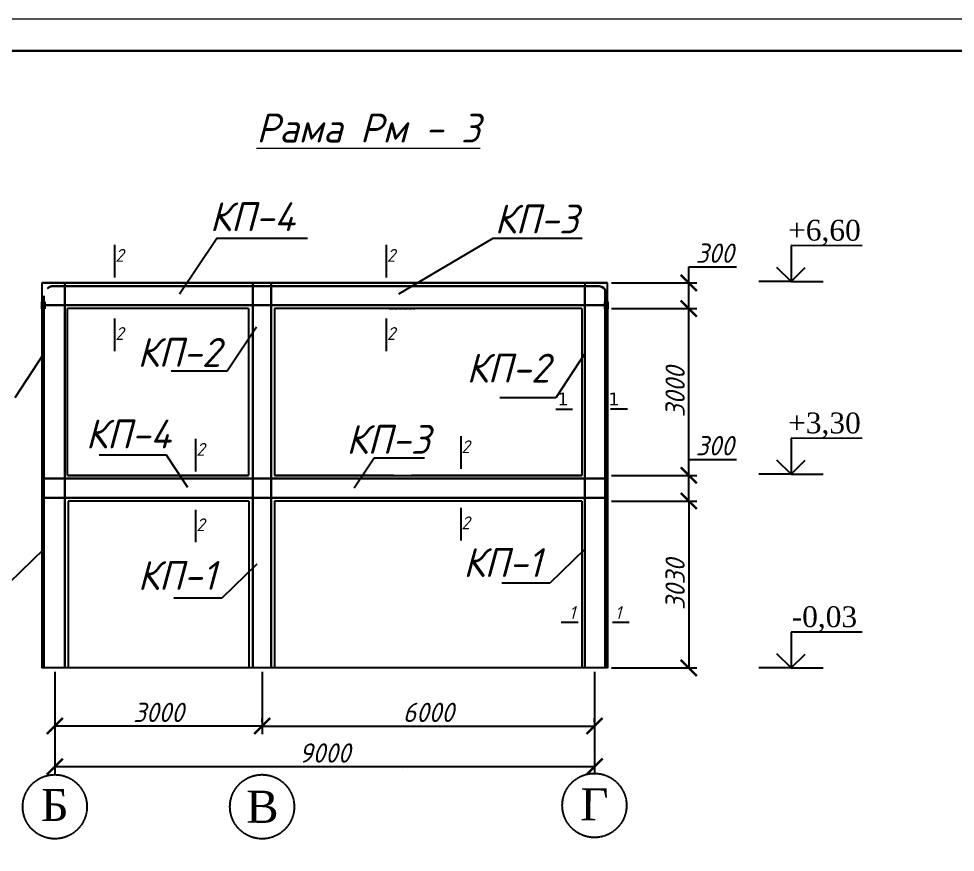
# Model space of a CAD drawing. Header units: millimetres. Extents: x 572274 to 2241483, y -888675 to -304135.
# Drawn here: x 1334104 to 1348696, y -690775 to -677785 of the extents above; entities that cross this region are included whole.
import ezdxf

# ---------------------------------------------------------------- set-up
doc = ezdxf.new("R2010")
doc.units = ezdxf.units.MM
for name, pattern in [('ACAD_ISO02W100', [15, 12, -3]), ('ACAD_ISO03W100', [30, 12, -18]), ('ACAD_ISO04W100', [30, 24, -3, 0, -3]), ('DASHDOT_axis', [24, 20, -1.5, 1, -1.5])]:
    doc.linetypes.add(name, pattern=pattern)
for name, color, linetype in [('Оси', 10, 'ACAD_ISO04W100'), ('Размеры', 7, 'Continuous'), ('размеры @ 100', 251, 'Continuous'), ('штрих', 7, 'Continuous')]:
    doc.layers.add(name, color=color, linetype=linetype)
doc.layers.add('ТЕКСТ', color=7, linetype='Continuous', lineweight=30)
doc.styles.get("Standard").update_dxf_attribs({"font": 'isocpeur.ttf'})
doc.styles.add('ПР', font='isocpeur.ttf', dxfattribs={"width": 0.955, "oblique": 15})
doc.dimstyles.new('ПР', dxfattribs={"dimtxt": 3, "dimasz": 2.5, "dimexe": 1.25, "dimexo": 0.625, "dimtad": 1, "dimtoh": 1, "dimtxsty": 'ПР', "dimblk": 'ARCHTICK', "dimcen": 2.5, "dimadec": 0, "dimazin": 0, "dimtfac": 1, "dimtmove": 0, "dimatfit": 3, "dimfxl": 1, "dimarcsym": 0})

# ---------------------------------------------------------------- blocks, each defined once
blk = doc.blocks.new('_ArchTick')
at = {"color": 0, "linetype": 'ByBlock', "const_width": 0.15}
blk.add_lwpolyline([(-0.5, -0.5), (0.5, 0.5)], dxfattribs=at)
blk = doc.blocks.new('*D1273')
at = {"layer": 'Defpoints', "color": 0, "lineweight": 25, "transparency": 16777216}
for p in [(1334667, -687902), (1343076, -687902), (1343076, -689440)]:
    blk.add_point(p, dxfattribs=at)
at = {"layer": 'Размеры', "color": 0, "lineweight": -2, "transparency": 16777216}
for p, q in [((1334667, -687964), (1334667, -689565)), ((1343076, -687964), (1343076, -689565)), ((1334667, -689440), (1343076, -689440))]:
    blk.add_line(p, q, dxfattribs=at)
at = {"layer": 'Размеры', "color": 0, "lineweight": -2, "transparency": 16777216, "xscale": 250, "yscale": 250, "zscale": 250, "rotation": 180}
blk.add_blockref('_ArchTick', (1334667, -689440), dxfattribs=at)
at = {"layer": 'Размеры', "color": 0, "lineweight": -2, "transparency": 16777216, "xscale": 250, "yscale": 250, "zscale": 250}
blk.add_blockref('_ArchTick', (1343076, -689440), dxfattribs=at)
at = {"layer": 'Размеры', "color": 0, "transparency": 16777216, "insert": (1338871, -689228), "char_height": 300, "attachment_point": 5, "style": 'ПР'}
blk.add_mtext('9000', dxfattribs=at)
blk = doc.blocks.new('*D1274')
at = {"layer": 'Defpoints', "color": 0, "lineweight": 25, "transparency": 16777216}
for p in [(1337896, -687902), (1343076, -688808), (1343076, -688808)]:
    blk.add_point(p, dxfattribs=at)
at = {"layer": 'Размеры', "color": 0, "linetype": 'Continuous', "lineweight": -2, "transparency": 16777216}
for p, q in [((1337896, -687964), (1337896, -688933)), ((1343076, -688745), (1343076, -688683))]:
    blk.add_line(p, q, dxfattribs=at)
at = {"layer": 'Размеры', "linetype": 'Continuous', "lineweight": -2, "transparency": 16777216}
blk.add_line((1337896, -688808), (1343076, -688808), dxfattribs=at)
at = {"layer": 'Размеры', "lineweight": -2, "transparency": 16777216, "xscale": 250, "yscale": 250, "zscale": 250, "rotation": 180}
blk.add_blockref('_ArchTick', (1337896, -688808), dxfattribs=at)
at = {"layer": 'Размеры', "lineweight": -2, "transparency": 16777216, "xscale": 250, "yscale": 250, "zscale": 250}
blk.add_blockref('_ArchTick', (1343076, -688808), dxfattribs=at)
at = {"layer": 'Размеры', "color": 0, "transparency": 16777216, "insert": (1340486, -688595), "char_height": 300, "attachment_point": 5, "style": 'ПР', "bg_fill": 3, "box_fill_scale": 1.1, "bg_fill_color": 256, "bg_fill_true_color": 13158600, "bg_fill_transparency": 0}
blk.add_mtext('6000', dxfattribs=at)
blk = doc.blocks.new('*D1160')
at = {"layer": 'Defpoints', "color": 0, "lineweight": 25, "transparency": 16777216}
for p in [(1343276, -685302), (1343276, -687902), (1344544, -687902)]:
    blk.add_point(p, dxfattribs=at)
at = {"layer": 'Размеры', "color": 0, "linetype": 'Continuous', "lineweight": -2, "transparency": 16777216}
for p, q in [((1343338, -685302), (1344669, -685302)), ((1343338, -687902), (1344669, -687902))]:
    blk.add_line(p, q, dxfattribs=at)
at = {"layer": 'Размеры', "linetype": 'Continuous', "lineweight": -2, "transparency": 16777216}
blk.add_line((1344544, -685302), (1344544, -687902), dxfattribs=at)
at = {"layer": 'Размеры', "lineweight": -2, "transparency": 16777216, "xscale": 250, "yscale": 250, "zscale": 250}
for p, rotation in [((1344544, -685302), 90), ((1344544, -687902), 270)]:
    blk.add_blockref('_ArchTick', p, dxfattribs=dict(at, rotation=rotation))
at = {"layer": 'Размеры', "color": 0, "transparency": 16777216, "insert": (1344331, -686602), "char_height": 300, "attachment_point": 5, "rotation": 90, "style": 'ПР', "bg_fill": 3, "box_fill_scale": 1.1, "bg_fill_color": 256, "bg_fill_true_color": 13158600, "bg_fill_transparency": 0}
blk.add_mtext('3030', dxfattribs=at)
blk = doc.blocks.new('*D1161')
at = {"layer": 'Defpoints', "color": 0, "lineweight": 25, "transparency": 16777216}
for p in [(1343276, -684902), (1344544, -684902), (1343338, -685302)]:
    blk.add_point(p, dxfattribs=at)
at = {"layer": 'Размеры', "linetype": 'Continuous', "lineweight": -2, "transparency": 16777216}
for p, q in [((1344544, -684902), (1344544, -684652)), ((1344544, -684652), (1345288, -684652)), ((1344544, -685302), (1344544, -684902))]:
    blk.add_line(p, q, dxfattribs=at)
at = {"layer": 'Размеры', "color": 0, "linetype": 'Continuous', "lineweight": -2, "transparency": 16777216}
for p, q in [((1343338, -684902), (1344669, -684902)), ((1343401, -685302), (1344669, -685302))]:
    blk.add_line(p, q, dxfattribs=at)
at = {"layer": 'Размеры', "lineweight": -2, "transparency": 16777216, "xscale": 250, "yscale": 250, "zscale": 250}
for p, rotation in [((1344544, -684902), 90), ((1344544, -685302), 270)]:
    blk.add_blockref('_ArchTick', p, dxfattribs=dict(at, rotation=rotation))
at = {"layer": 'Размеры', "color": 0, "transparency": 16777216, "insert": (1344947, -684439), "char_height": 300, "attachment_point": 5, "style": 'ПР', "bg_fill": 3, "box_fill_scale": 1.1, "bg_fill_color": 256, "bg_fill_true_color": 13158600, "bg_fill_transparency": 0}
blk.add_mtext('300', dxfattribs=at)
blk = doc.blocks.new('*D1162')
at = {"layer": 'Defpoints', "color": 0, "lineweight": 25, "transparency": 16777216}
for p in [(1343276, -682302), (1344544, -682302), (1343276, -684902)]:
    blk.add_point(p, dxfattribs=at)
at = {"layer": 'Размеры', "color": 0, "linetype": 'Continuous', "lineweight": -2, "transparency": 16777216}
for p, q in [((1343338, -682302), (1344669, -682302)), ((1343338, -684902), (1344669, -684902))]:
    blk.add_line(p, q, dxfattribs=at)
at = {"layer": 'Размеры', "linetype": 'Continuous', "lineweight": -2, "transparency": 16777216}
blk.add_line((1344544, -684902), (1344544, -682302), dxfattribs=at)
at = {"layer": 'Размеры', "lineweight": -2, "transparency": 16777216, "xscale": 250, "yscale": 250, "zscale": 250}
for p, rotation in [((1344544, -682302), 90), ((1344544, -684902), 270)]:
    blk.add_blockref('_ArchTick', p, dxfattribs=dict(at, rotation=rotation))
at = {"layer": 'Размеры', "color": 0, "transparency": 16777216, "insert": (1344331, -683602), "char_height": 300, "attachment_point": 5, "rotation": 90, "style": 'ПР', "bg_fill": 3, "box_fill_scale": 1.1, "bg_fill_color": 256, "bg_fill_true_color": 13158600, "bg_fill_transparency": 0}
blk.add_mtext('3000', dxfattribs=at)
blk = doc.blocks.new('*D1163')
at = {"layer": 'Defpoints', "color": 0, "lineweight": 25, "transparency": 16777216}
for p in [(1343276, -681902), (1344544, -681902), (1343276, -682302)]:
    blk.add_point(p, dxfattribs=at)
at = {"layer": 'Размеры', "linetype": 'Continuous', "lineweight": -2, "transparency": 16777216}
for p, q in [((1344544, -681902), (1344544, -681652)), ((1344544, -681652), (1345288, -681652)), ((1344544, -682302), (1344544, -681902))]:
    blk.add_line(p, q, dxfattribs=at)
at = {"layer": 'Размеры', "color": 0, "linetype": 'Continuous', "lineweight": -2, "transparency": 16777216}
for p, q in [((1343338, -681902), (1344669, -681902)), ((1343338, -682302), (1344669, -682302))]:
    blk.add_line(p, q, dxfattribs=at)
at = {"layer": 'Размеры', "lineweight": -2, "transparency": 16777216, "xscale": 250, "yscale": 250, "zscale": 250}
for p, rotation in [((1344544, -681902), 90), ((1344544, -682302), 270)]:
    blk.add_blockref('_ArchTick', p, dxfattribs=dict(at, rotation=rotation))
at = {"layer": 'Размеры', "color": 0, "transparency": 16777216, "insert": (1344947, -681439), "char_height": 300, "attachment_point": 5, "style": 'ПР', "bg_fill": 3, "box_fill_scale": 1.1, "bg_fill_color": 256, "bg_fill_true_color": 13158600, "bg_fill_transparency": 0}
blk.add_mtext('300', dxfattribs=at)
blk = doc.blocks.new('*D1157')
at = {"layer": 'Defpoints', "color": 0, "lineweight": 25, "transparency": 16777216}
for p in [(1334667, -688683), (1334667, -688808), (1337896, -688808)]:
    blk.add_point(p, dxfattribs=at)
at = {"layer": 'Размеры', "color": 0, "linetype": 'Continuous', "lineweight": -2, "transparency": 16777216}
for p, q in [((1334667, -688745), (1334667, -688933)), ((1337896, -688745), (1337896, -688683))]:
    blk.add_line(p, q, dxfattribs=at)
at = {"layer": 'Размеры', "linetype": 'Continuous', "lineweight": -2, "transparency": 16777216}
blk.add_line((1337896, -688808), (1334667, -688808), dxfattribs=at)
at = {"layer": 'Размеры', "lineweight": -2, "transparency": 16777216, "xscale": 250, "yscale": 250, "zscale": 250, "rotation": 180}
blk.add_blockref('_ArchTick', (1334667, -688808), dxfattribs=at)
at = {"layer": 'Размеры', "lineweight": -2, "transparency": 16777216, "xscale": 250, "yscale": 250, "zscale": 250}
blk.add_blockref('_ArchTick', (1337896, -688808), dxfattribs=at)
at = {"layer": 'Размеры', "color": 0, "transparency": 16777216, "insert": (1336281, -688595), "char_height": 300, "attachment_point": 5, "style": 'ПР', "bg_fill": 3, "box_fill_scale": 1.1, "bg_fill_color": 256, "bg_fill_true_color": 13158600, "bg_fill_transparency": 0}
blk.add_mtext('3000', dxfattribs=at)

msp = doc.modelspace()

# ---------------------------------------------------------------- linework, layer by layer
at = {"color": 0}
for p, q in [((1335598.074, -681310.143), (1335598.074, -681815.824)), ((1339829.912, -681310.143), (1339829.912, -681815.824)), ((1343275.715, -681901.6), (1334464.288, -681901.6)), ((1343275.715, -681901.6), (1334464.288, -681901.6)), ((1334464.288, -681901.6), (1334464.288, -687901.6)), ((1337686.428, -682301.6), (1334864.288, -682301.6)), ((1334864.288, -684901.6), (1334864.288, -682301.6)), ((1337686.428, -682301.429), (1337686.428, -684901.6)), ((1338086.428, -682301.429), (1338086.428, -684901.6)), ((1342875.715, -682301.6), (1338086.428, -682301.6)), ((1335598.074, -682458.438), (1335598.074, -682964.118)), ((1339829.912, -682458.438), (1339829.912, -682964.118)), ((1336859.912, -684333.323), (1336859.912, -684839.003)), ((1340989.912, -684292.814), (1340989.912, -684798.494)), ((1337686.428, -684901.6), (1334864.288, -684901.6)), ((1339941.938, -684901.6), (1338086.428, -684901.6)), ((1342875.715, -684901.6), (1340224.241, -684901.6)), ((1334875.715, -685301.6), (1334875.715, -687901.6)), ((1337691.534, -685301.6), (1337691.534, -687901.6)), ((1338091.534, -685301.6), (1338091.534, -687901.6)), ((1336859.912, -685438.438), (1336859.912, -685944.118)), ((1340989.912, -685408.438), (1340989.912, -685914.118)), ((1343275.715, -687901.6), (1334464.288, -687901.6))]:
    msp.add_line(p, q, dxfattribs=at)
for p, q in [((1346137.062, -681319.844), (1346136.599, -681878.916)), ((1346137.352, -681319.844), (1346136.599, -681878.916)), ((1347244.15, -681322.252), (1346137.352, -681319.844)), ((1346136.599, -681878.916), (1345915.791, -681662.259)), ((1346136.599, -681878.916), (1346357.877, -681662.74)), ((1346137.062, -684322.83), (1346136.599, -684881.903)), ((1346137.352, -684322.831), (1346136.599, -684881.903)), ((1347244.15, -684325.239), (1346137.352, -684322.831)), ((1339332.775, -685096.74), (1339644.335, -684626.494)), ((1339644.335, -684626.494), (1340426.69, -684626.494)), ((1346136.599, -684881.903), (1345915.791, -684665.245)), ((1346136.599, -684881.903), (1346357.877, -684665.726)), ((1346137.062, -687342.527), (1346136.599, -687901.6)), ((1346137.352, -687342.528), (1346136.599, -687901.6)), ((1347244.15, -687344.936), (1346137.352, -687342.528)), ((1346136.599, -687901.6), (1345915.791, -687684.942)), ((1346136.599, -687901.6), (1346357.877, -687685.423))]:
    msp.add_line(p, q)
at = {"ltscale": 15}
for p, q in [((1346136.599, -681878.916), (1345636.599, -681878.916)), ((1346136.599, -681878.916), (1346636.599, -681878.916)), ((1346136.599, -684881.903), (1345636.599, -684881.903)), ((1346136.599, -684881.903), (1346636.599, -684881.903)), ((1346136.599, -687901.6), (1345636.599, -687901.6)), ((1346136.599, -687901.6), (1346636.599, -687901.6))]:
    msp.add_line(p, q, dxfattribs=at)
at = {"color": 0, "lineweight": 25}
for p, q in [((1334464.288, -681901.6), (1343275.715, -681901.6)), ((1342469.912, -683868.438), (1342733.931, -683868.438)), ((1342557.991, -687190.652), (1342822.01, -687190.652)), ((1343352.83, -687190.652), (1343616.85, -687190.652))]:
    msp.add_line(p, q, dxfattribs=at)
at = {"lineweight": 30, "ltscale": 5}
for p, q in [((1343145.814, -681951.378), (1334638.077, -681951.102)), ((1334824.242, -681901.6), (1334824.23, -687901.6)), ((1337752.651, -681901.6), (1337752.651, -687901.6)), ((1338034.955, -687901.6), (1338034.955, -681901.6)), ((1342925.726, -681951.371), (1342925.715, -687901.6)), ((1343241.749, -682013.046), (1343241.749, -687901.6)), ((1343275.715, -682251.304), (1334464.288, -682251.283)), ((1334496.3, -682251.271), (1334496.3, -687901.6)), ((1336237.06, -684950.976), (1334476.689, -684950.976)), ((1343275.715, -685251.304), (1334496.3, -685251.294))]:
    msp.add_line(p, q, dxfattribs=at)
at = {"linetype": 'ACAD_ISO03W100', "lineweight": 30, "ltscale": 10}
for p, q in [((1334824.241, -687901.6), (1334824.241, -681901.6)), ((1334496.241, -682103.888), (1334496.388, -682470.914))]:
    msp.add_line(p, q, dxfattribs=at)
at = {"color": 0, "ltscale": 5}
for p, q in [((1342925.715, -681901.6), (1342925.715, -687901.6)), ((1342875.715, -682301.6), (1342875.715, -684901.6)), ((1342875.715, -685301.6), (1342875.715, -687901.6))]:
    msp.add_line(p, q, dxfattribs=at)
at = {"lineweight": -3}
for p, q in [((1343241.749, -681901.6), (1343241.749, -681905.391)), ((1343241.749, -682013.046), (1343241.749, -682330.652))]:
    msp.add_line(p, q, dxfattribs=at)
at = {"lineweight": -3, "ltscale": 5}
msp.add_line((1343275.715, -687901.6), (1343275.715, -681901.6), dxfattribs=at)
at = {"linetype": 'ACAD_ISO03W100', "lineweight": 70, "ltscale": 10}
msp.add_line((1334483.455, -682198.689), (1334483.455, -682308.689), dxfattribs=at)
at = {"ltscale": 5}
msp.add_line((1343241.749, -687901.6), (1343241.749, -682301.6), dxfattribs=at)
at = {"lineweight": 70}
msp.add_line((1343254.882, -682198.688), (1343254.882, -682308.688), dxfattribs=at)
at = {"ltscale": 20}
msp.add_line((1343275.715, -682301.6), (1343275.715, -687901.6), dxfattribs=at)
at = {"color": 0, "linetype": 'ACAD_ISO03W100', "lineweight": -2, "ltscale": 10}
msp.add_line((1337752.651, -685163.397), (1337752.651, -684583.397), dxfattribs=at)
at = {"linetype": 'ACAD_ISO03W100', "ltscale": 10}
msp.add_line((1334864.288, -684950.96), (1334864.288, -684950.973), dxfattribs=at)
at = {"color": 0, "linetype": 'ACAD_ISO03W100', "ltscale": 10}
for p, q in [((1337686.428, -684950.979), (1337686.428, -684950.984)), ((1338086.428, -684950.98), (1338086.428, -684950.985))]:
    msp.add_line(p, q, dxfattribs=at)
at = {"lineweight": 30, "ltscale": 5}
msp.add_lwpolyline([(1334496.3, -684950.972), (1343275.715, -684950.992)], dxfattribs=at)
at = {"linetype": 'ACAD_ISO03W100', "lineweight": 30, "ltscale": 10}
msp.add_arc((1334651.971, -682106.228), 155.748, 85.6587618, 180.9065972, dxfattribs=at)
at = {"lineweight": 30, "ltscale": 5}
msp.add_open_spline([(1343145.814, -681951.378), (1343214.614, -681959.603), (1343235.599, -681986.02), (1343241.749, -682022.722)], degree=3, dxfattribs=at)
at = {"layer": 'Оси', "linetype": 'DASHDOT_axis'}
for p, q in [((1334675.715, -689486.787), (1334675.715, -689486.787)), ((1340075.715, -689486.787), (1340075.715, -689486.787))]:
    msp.add_line(p, q, dxfattribs=at)
at = {"layer": 'Оси', "color": 0, "linetype": 'DASHDOT_axis'}
for centre in [(1334666.593, -690065.251), (1337895.525, -690065.251), (1343073.637, -690044.707)]:
    msp.add_circle(centre, 500, dxfattribs=at)
at = {"layer": 'Размеры', "linetype": 'ACAD_ISO02W100', "ltscale": 5}
msp.add_line((1339875.715, -682301.429), (1340275.715, -682301.429), dxfattribs=at)
at = {"layer": 'Размеры'}
for p, q in [((1336404.949, -684584.984), (1335358.781, -684584.984)), ((1336738.539, -685089.593), (1336404.949, -684584.984))]:
    msp.add_line(p, q, dxfattribs=at)
at = {"layer": 'штрих'}
for p, q in [((1337806.604, -682589.911), (1337351.528, -683279.911)), ((1334496.3, -683003.397), (1334041.225, -683693.397)), ((1342925.715, -683003.397), (1342470.639, -683693.397)), ((1337351.528, -683279.911), (1336481.528, -683279.911)), ((1342470.639, -683693.397), (1341600.639, -683693.397)), ((1334496.3, -686053.397), (1333951.225, -686583.397)), ((1342925.715, -686053.397), (1342380.639, -686583.397)), ((1337815.632, -686283.397), (1337270.557, -686813.397)), ((1342380.639, -686583.397), (1341630.639, -686583.397)), ((1337270.557, -686813.397), (1336520.557, -686813.397))]:
    msp.add_line(p, q, dxfattribs=at)
for points in [[(1336609.791, -682071.736), (1337190.501, -681205.933), (1338602.061, -681205.933)], [(1340025.001, -682071.736), (1341494.801, -681205.933), (1342880.755, -681205.933)], [(1334864.288, -684901.6), (1337686.428, -684901.6)], [(1334864.288, -684901.6), (1337686.428, -684901.6)], [(1338086.428, -684901.6), (1339941.938, -684901.6)], [(1338086.428, -684901.6), (1339941.938, -684901.6)], [(1339752.651, -684901.6), (1342875.715, -684901.6)], [(1340224.241, -684901.6), (1342875.715, -684901.6)], [(1337691.534, -685301.6), (1334875.715, -685301.6)], [(1342875.715, -685301.6), (1338091.534, -685301.6)], [(1339941.938, -685301.6), (1338091.534, -685301.6)]]:
    msp.add_lwpolyline(points, dxfattribs=at)

# ---------------------------------------------------------------- texts
at = {"color": 0, "attachment_point": 5, "rotation": 359.8753526}
for s, insert, char_height in [('{\\fTimes New Roman|b0|i0|c204|p18;+6,60}', (1346657.194, -681119.146), 324), ('{\\fTimes New Roman|b0|i0|c204|p18;+3,30}', (1346657.194, -684122.133), 324), ('{\\fTimes New Roman|b0|i0|c204|p18;-0,03}', (1346657.194, -687141.83), 324), ('{\\fTimes New Roman|b0|i0|c204|p18;Б}', (1334665.591, -690039.539), 500), ('{\\fTimes New Roman|b0|i0|c204|p18;В}', (1337900.859, -690066.715), 500), ('{\\fTimes New Roman|b0|i0|c204|p18;Г}', (1343074.435, -690027.959), 500)]:
    msp.add_mtext(s, dxfattribs=dict(at, insert=insert, char_height=char_height))
at = {"color": 0, "char_height": 200, "width": 987.38445, "attachment_point": 3, "style": 'ПР'}
for s, insert in [('  2', (1335738.9, -681372.741)), ('  2', (1339970.738, -681372.741)), ('  2', (1335738.9, -682590.809)), ('  2', (1339970.738, -682590.809)), ('  2', (1341130.738, -684355.412)), ('  2', (1337000.738, -684395.92)), ('  2', (1337000.738, -685570.809)), ('  2', (1341130.738, -685540.809)), ('  1', (1342775.055, -686938.264)), ('  1', (1343491.266, -686938.264))]:
    msp.add_mtext(s, dxfattribs=dict(at, insert=insert))
at = {"color": 0, "insert": (1342670.507, -683611.91), "char_height": 200, "width": 987.38445, "attachment_point": 3}
msp.add_mtext('{\\fVerdana|b0|i0|c204|p34;  1}', dxfattribs=at)
at = {"layer": 'ТЕКСТ', "color": 5, "lineweight": 13, "char_height": 450, "style": 'ПР'}
for s, insert, width, attachment_point in [('{\\fISOCPEUR|b1|i0|c204|p34;\\L\\C256;Рама Рм - 3}', (1337807.124, -679714.709), 6013.22247, 7), ('\\pt900;КП-4', (1337080.48, -680645.933), 1784.25875, 1), ('\\pt900;КП-3', (1341518.778, -680682.247), 1784.25875, 1), ('\\pt900;КП-2', (1335953.509, -682760.355), 1784.25875, 1), ('\\pt900;КП-2', (1341080.639, -683005.421), 1784.25875, 1), ('\\pt900;КП-4', (1335148.921, -684031.83), 1784.25875, 1), ('\\pt900;КП-3', (1339208.11, -684116.761), 1784.25875, 1), ('\\pt900;КП-1', (1341030.639, -686035.421), 1784.25875, 1), ('\\pt900;КП-1', (1335958.157, -686236.546), 1784.25875, 1)]:
    msp.add_mtext(s, dxfattribs=dict(at, insert=insert, width=width, attachment_point=attachment_point))

# ---------------------------------------------------------------- dimensions: what is measured, and where the dimension line sits
at = {"layer": 'размеры @ 100'}
dim = msp.add_linear_dim(base=(1343075.715, -689440.251), p1=(1334666.593, -687901.6), p2=(1343075.715, -687901.6), text='9000', dimstyle='ПР', override={"dimscale": 100, "dimtix": 0, "dimtofl": 1, "dimtmove": 0, "dimatfit": 3}, dxfattribs=at)
dim.commit()
dim.dimension.update_dxf_attribs({"geometry": '*D1273', "text_midpoint": (1338871.154, -689227.751)})

# ---------------------------------------------------------------- next in the draw order: dimensions: what is measured, and where the dimension line sits
dim = msp.add_linear_dim(base=(1343075.715, -688807.873), p1=(1337895.525, -687901.6), p2=(1343075.715, -688807.873), text='6000', dimstyle='ПР', override={"dimscale": 100, "dimclrd": 256, "dimfxl": 1.25, "dimtfill": 1}, dxfattribs=at)
dim.commit()
dim.dimension.update_dxf_attribs({"geometry": '*D1274', "text_midpoint": (1340485.62, -688595.373)})

# ---------------------------------------------------------------- next in the draw order: linework, layer by layer
at = {"color": 250, "lineweight": 0}
msp.add_lwpolyline([(1326450.001, -677785.326), (1368450.001, -677785.326), (1368450.001, -707485.326), (1326450.001, -707485.326)], close=True, dxfattribs=at)
at = {"color": 1, "lineweight": 30}
msp.add_lwpolyline([(1328450.001, -678285.326), (1367950.001, -678285.326), (1367950.001, -706985.326), (1328450.001, -706985.326)], close=True, dxfattribs=at)

# ---------------------------------------------------------------- next in the draw order: dimensions: what is measured, and where the dimension line sits
at = {"layer": 'размеры @ 100'}
dim = msp.add_linear_dim(base=(1344543.963, -687901.6), p1=(1343275.715, -685301.6), p2=(1343275.715, -687901.6), angle=90, text='3030', dimstyle='ПР', override={"dimscale": 100, "dimclrd": 256, "dimfxl": 1.25, "dimtfill": 1}, dxfattribs=at)
dim.commit()
dim.dimension.update_dxf_attribs({"geometry": '*D1160', "text_midpoint": (1344331.463, -686601.6)})
dim = msp.add_linear_dim(base=(1334666.593, -688807.873), p1=(1337895.525, -688807.873), p2=(1334666.593, -688682.873), text='3000', dimstyle='ПР', override={"dimscale": 100, "dimclrd": 256, "dimfxl": 1.25, "dimtfill": 1}, dxfattribs=at)
dim.commit()
dim.dimension.update_dxf_attribs({"geometry": '*D1157', "text_midpoint": (1336281.059, -688595.373)})

# ---------------------------------------------------------------- next in the draw order: dimensions: what is measured, and where the dimension line sits
dim = msp.add_linear_dim(base=(1344543.963, -684901.6), p1=(1343338.215, -685301.6), p2=(1343275.715, -684901.6), angle=90, text='300', dimstyle='ПР', override={"dimscale": 100, "dimclrd": 256, "dimfxl": 1.25, "dimtfill": 1}, dxfattribs=at)
dim.commit()
dim.dimension.update_dxf_attribs({"geometry": '*D1161', "text_midpoint": (1344947.481, -684439.1)})

# ---------------------------------------------------------------- next in the draw order: dimensions: what is measured, and where the dimension line sits
dim = msp.add_linear_dim(base=(1344543.963, -682301.6), p1=(1343275.715, -684901.6), p2=(1343275.715, -682301.6), angle=90, text='3000', dimstyle='ПР', override={"dimscale": 100, "dimclrd": 256, "dimfxl": 1.25, "dimtfill": 1}, dxfattribs=at)
dim.commit()
dim.dimension.update_dxf_attribs({"geometry": '*D1162', "text_midpoint": (1344331.463, -683601.6)})

# ---------------------------------------------------------------- next in the draw order: linework, layer by layer
at = {"color": 0, "lineweight": 25}
msp.add_line((1343325.644, -683864.298), (1343589.664, -683864.298), dxfattribs=at)

# ---------------------------------------------------------------- next in the draw order: texts
at = {"color": 0, "insert": (1343464.08, -683611.91), "char_height": 200, "width": 987.38445, "attachment_point": 3}
msp.add_mtext('{\\fVerdana|b0|i0|c204|p34;  1}', dxfattribs=at)

# ---------------------------------------------------------------- next in the draw order: dimensions: what is measured, and where the dimension line sits
at = {"layer": 'размеры @ 100'}
dim = msp.add_linear_dim(base=(1344543.963, -681901.6), p1=(1343275.715, -682301.6), p2=(1343275.715, -681901.6), angle=90, text='300', dimstyle='ПР', override={"dimscale": 100, "dimclrd": 256, "dimfxl": 1.25, "dimtfill": 1}, dxfattribs=at)
dim.commit()
dim.dimension.update_dxf_attribs({"geometry": '*D1163', "text_midpoint": (1344947.481, -681439.1)})

doc.saveas('drawing.dxf')
